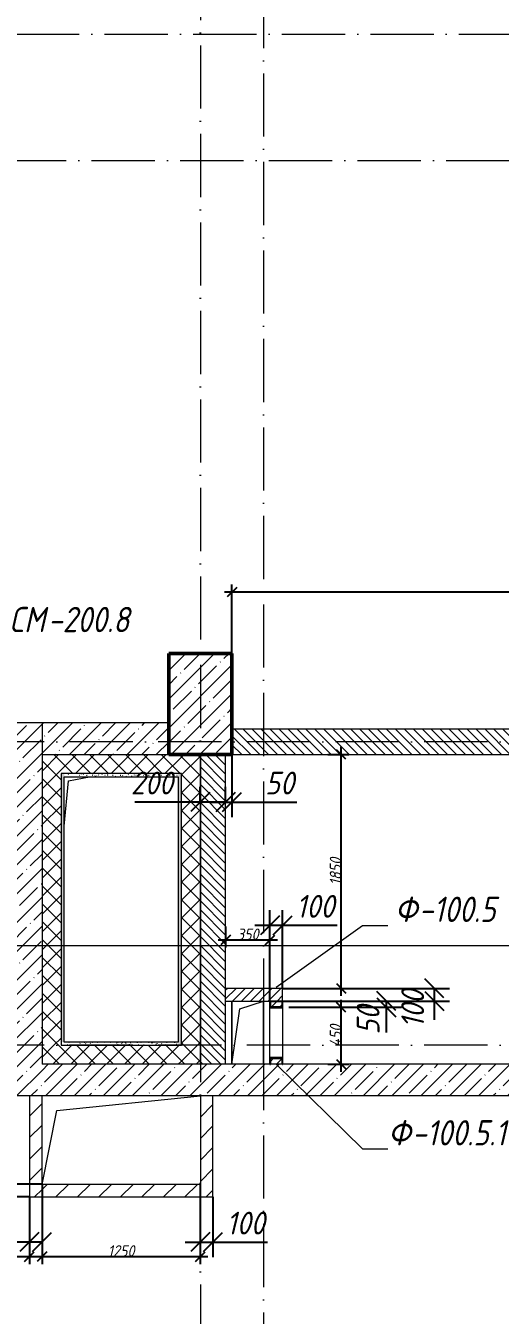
# Model space of a CAD drawing. Header units: millimetres. Extents: x -401725 to 250493, y 305116 to 802890.
# Drawn here: x -119379 to -115632, y 610162 to 620363 of the extents above; entities that cross this region are included whole.
import ezdxf

# ---------------------------------------------------------------- set-up
doc = ezdxf.new("R2010")
doc.units = ezdxf.units.MM
doc.linetypes.add('50_200_ШТРИХ_1Т_ш5_п1_п1_', pattern=[700, 500, -100, 0, -100])
for name, color, linetype, lineweight in [('A-____-____-DIMS', 7, 'Continuous', 9), ('A-FLOR-____-OTLN', 7, 'Continuous', 9), ('A-GENM-____-IDEN', 7, 'Continuous', 9), ('A-GENM-____-MCUT', 7, 'Continuous', 25), ('A-GENM-____-OTLN', 7, 'Continuous', 9), ('A-GENM-____-OTLN-1', 7, 'Continuous', 25), ('A-WALL-____-MCUT-3', 7, 'Continuous', 9), ('A-WALL-FNSH-MCUT-1', 7, 'Continuous', 9), ('S-COLS-____-MCUT', 7, 'Continuous', 50), ('S-COLS-____-OTLN', 7, 'Continuous', 9), ('S-GRID-____-OTLN-1', 7, '50_200_ШТРИХ_1Т_ш5_п1_п1_', 9)]:
    doc.layers.add(name, color=color, linetype=linetype, lineweight=lineweight)
for name, color, linetype, lineweight, true_color in [('A-WALL-____-MCUT-4', 7, 'Continuous', 13, 0x000000), ('A-WALL-____-MCUT-7', 7, 'Continuous', 9, 0x000000), ('A-WALL-____-PATT-2', 7, 'Continuous', 9, 0x787878), ('A-WALL-____-PATT-3', 9, 'Continuous', 9, 0x808080), ('A-WALL-____-PATT-4', 9, 'Continuous', 9, 0x808080), ('A-WALL-____-PATT-5', 7, 'Continuous', 9, 0x000000), ('A-WALL-____-PATT-7', 7, 'Continuous', 9, 0x000000), ('A-WALL-FNSH-MCUT-2', 7, 'Continuous', 13, 0x000000), ('A-WALL-FNSH-MCUT-3', 7, 'Continuous', 9, 0x000000), ('G-____-____-SYMB-2', 7, 'Continuous', 9, 0x000000), ('I-WALL-____-OTLN-2', 7, 'Continuous', 9, 0x000000)]:
    doc.layers.add(name, color=color, linetype=linetype, lineweight=lineweight, true_color=true_color)
doc.styles.add('ISOCPEUR_I_10', font='isocpeui.ttf', dxfattribs={"width": 0.9, "height": 180})
doc.styles.add('ISOCPEUR_I_2', font='isocpeui.ttf', dxfattribs={"width": 0.85, "height": 2.3})
doc.styles.add('ISOCPEUR_I_7', font='isocpeui.ttf', dxfattribs={"width": 0.9, "height": 90})
doc.dimstyles.new('ISO-1_8_0_9К_СРЕДНИЙ_Кладочные_2', dxfattribs={"dimscale": 304.8, "dimtxt": 89.638306, "dimasz": 0.246063, "dimexe": 0.19685, "dimexo": 0, "dimgap": 0, "dimtad": 1, "dimdec": 3, "dimrnd": 0.001, "dimdsep": 46, "dimtxsty": 'ISOCPEUR_I_7', "dimblk1": 'OBLIQUE', "dimblk2": 'OBLIQUE', "dimsah": 1, "dimcen": 0.09, "dimdle": 0.19685, "dimazin": 0, "dimtfac": 1, "dimtdec": 4, "dimtix": 1, "dimtmove": 1, "dimatfit": 3, "dimfxl": 1, "dimtvp": 1, "dimtolj": 1, "dimtzin": 0, "dimarcsym": 2})
doc.dimstyles.new('ISO-1_8_0_9К_СРЕДНИЙ_Кладочные_3', dxfattribs={"dimscale": 304.8, "dimtxt": 179.276612, "dimasz": 0.492126, "dimexe": 0.393701, "dimexo": 0, "dimgap": 0, "dimtad": 1, "dimdec": 3, "dimrnd": 0.001, "dimdsep": 46, "dimtxsty": 'ISOCPEUR_I_10', "dimblk1": 'OBLIQUE', "dimblk2": 'OBLIQUE', "dimsah": 1, "dimcen": 0.09, "dimdle": 0.393701, "dimazin": 0, "dimtfac": 1, "dimtdec": 4, "dimtix": 1, "dimtmove": 0, "dimatfit": 3, "dimfxl": 1, "dimtvp": 1, "dimtolj": 1, "dimtzin": 0, "dimarcsym": 2})
pattern_1 = [(135, (-175000.736, 544716.51), (-35.35534, -35.35534), [])]
pattern_2 = [(45, (-175000.736, 544716.51), (-35.35534, 35.35534), [])]
pattern_3 = [(0, (-175000.736, 544716.51), (81.28, 20.32), [3.353, -57.607, 3.353, -57.607, -325.12]), (0, (-175000.736, 544716.51), (81.28, 20.32), [-121.92, 3.353, -118.567, 3.353, -57.607, -142.24]), (0, (-175000.736, 544716.51), (81.28, 20.32), [-304.8, 3.353, -37.287, 3.353, -98.247]), (120, (-174970.256, 544726.67), (-58.237636, 60.230545), [3.353, -57.607, 3.353, -57.607, -325.12]), (120, (-174970.256, 544726.67), (-58.237636, 60.230545), [-121.92, 3.353, -118.567, 3.353, -57.607, -142.24]), (120, (-174970.256, 544726.67), (-58.237636, 60.230545), [-304.8, 3.353, -37.287, 3.353, -98.247]), (240, (-174960.096, 544767.31), (-23.042364, -80.550545), [3.353, -57.607, 3.353, -57.607, -325.12]), (240, (-174960.096, 544767.31), (-23.042364, -80.550545), [-121.92, 3.353, -118.567, 3.353, -57.607, -142.24]), (240, (-174960.096, 544767.31), (-23.042364, -80.550545), [-304.8, 3.353, -37.287, 3.353, -98.247])]
pattern_4 = [(45, (-175000.74, 544716.51), (-70.71068, 70.71068), []), (135, (-175000.74, 544716.51), (-70.71068, -70.71068), [])]
pattern_5 = [(45, (-175000.74, 544716.51), (-84.85281, 84.85281), [])]
pattern_6 = [(45, (-175000.74, 544716.51), (-114.04925, 114.04925), []), (45, (-174886.69, 544716.51), (-114.04925, 114.04925), [201.612, -40.322, 3.353, -36.97])]

# ---------------------------------------------------------------- blocks, each defined once
blk = doc.blocks.new('BSC_Колонна _Прямоугольная - 500х800-V117-АР1_Кладочный план 1 этажа в осях 1-64_Ю-ЯЯ')
at = {"layer": 'S-COLS-____-OTLN'}
h = blk.add_hatch(dxfattribs=at)
h.set_pattern_fill('FP_121', color=256, style=0, pattern_type=2)
h.set_pattern_definition([(225, (57000, 70281.04), (114.04925, -114.04925), []), (225, (56885.95, 70281.04), (114.04925, -114.04925), [201.613, -40.323, 3.353, -36.97])])
h.paths.add_polyline_path([(-250, 400), (-250, -400), (250, -400), (250, 400)], flags=0)
at = {"layer": 'S-COLS-____-MCUT'}
for p, q in [((250, 400), (-250, 400)), ((-250, 400), (-250, -400)), ((250, -400), (250, 400)), ((-250, -400), (250, -400))]:
    blk.add_line(p, q, dxfattribs=at)
blk = doc.blocks.new('154_Фахверк_СКБ_Швеллер - Тип_100_4010_1-28088705-АР1_Кладочный план 1 этажа в осях 1-64_Ю-ЯЯ')
at = {"layer": 'A-GENM-____-MCUT'}
for p, q in [((175, 50), (125, 50)), ((125, 50), (125, -50)), ((128, 47), (175, 47)), ((128, -47), (128, 47)), ((175, 47), (175, 50)), ((125, -50), (175, -50)), ((175, -47), (128, -47)), ((175, -50), (175, -47))]:
    blk.add_line(p, q, dxfattribs=at)
blk = doc.blocks.new('154_Фахверк_СКБ_Швеллер - Тип_100_4010-27789772-АР1_Кладочный план 1 этажа в осях 1-64_Ю-ЯЯ')
at = {"layer": 'A-GENM-____-MCUT'}
for p, q in [((175, 50), (125, 50)), ((125, 50), (125, -50)), ((128, 47), (175, 47)), ((128, -47), (128, 47)), ((175, 47), (175, 50)), ((125, -50), (175, -50)), ((175, -47), (128, -47)), ((175, -50), (175, -47))]:
    blk.add_line(p, q, dxfattribs=at)
blk = doc.blocks.new('AR_Отверстие прямоугольное _в плите_ - AR_Отверстие прямоугольное _в плите_-V201-АР1_Кладочный план 1 этажа в осях 1-64_Ю-ЯЯ')
at = {"layer": 'A-GENM-____-OTLN'}
for p, q in [((-125, 250), (-125, -250)), ((-63, 188), (125, 250)), ((125, -250), (125, 250)), ((-125, -250), (-63, 188))]:
    blk.add_line(p, q, dxfattribs=at)
blk = doc.blocks.new('AR_Отверстие прямоугольное _в плите_ - AR_Отверстие прямоугольное _в плите_-30552516-АР1_Кладочный план 1 этажа в осях 1-64_Ю-ЯЯ')
at = {"layer": 'A-GENM-____-OTLN'}
for p, q in [((-417, 1017), (-250, 1050)), ((-450, 658), (-417, 1017))]:
    blk.add_line(p, q, dxfattribs=at)
blk = doc.blocks.new('AR_Отверстие прямоугольное _в плите_ - AR_Отверстие прямоугольное _в плите_-30552779-АР1_Кладочный план 1 этажа в осях 1-64_Ю-ЯЯ')
at = {"layer": 'A-GENM-____-OTLN'}
for p, q in [((-508, 233), (625, 350)), ((-625, -350), (-508, 233))]:
    blk.add_line(p, q, dxfattribs=at)
blk = doc.blocks.new('_Oblique')
at = {"color": 0, "linetype": 'ByBlock', "lineweight": -2}
blk.add_line((-0.5, -0.5), (0.5, 0.5), dxfattribs=at)
blk = doc.blocks.new('*D12184')
at = {"layer": 'A-____-____-DIMS', "color": 0, "lineweight": -2, "transparency": 16777216}
for p, q in [((-117751, 615398), (-117751, 615942)), ((-112251, 615398), (-112251, 615942)), ((-112191, 615882), (-117811, 615882))]:
    blk.add_line(p, q, dxfattribs=at)
at = {"layer": 'Defpoints', "color": 0, "transparency": 16777216}
for p in [(-117751, 615882), (-117751, 615398), (-112251, 615398)]:
    blk.add_point(p, dxfattribs=at)
at = {"layer": 'A-____-____-DIMS', "color": 0, "lineweight": -2, "transparency": 16777216, "xscale": 75, "yscale": 75, "zscale": 75, "rotation": 180}
blk.add_blockref('_Oblique', (-117751, 615882), dxfattribs=at)
at = {"layer": 'A-____-____-DIMS', "color": 0, "lineweight": -2, "transparency": 16777216, "xscale": 75, "yscale": 75, "zscale": 75}
blk.add_blockref('_Oblique', (-112251, 615882), dxfattribs=at)
at = {"layer": 'A-____-____-DIMS', "color": 0, "transparency": 16777216, "insert": (-115001, 615927), "char_height": 90, "width": 546.1, "attachment_point": 5, "style": 'ISOCPEUR_I_7'}
blk.add_mtext('\\A1;5500', dxfattribs=at)
blk = doc.blocks.new('*D12569')
at = {"layer": 'A-____-____-DIMS', "color": 0, "lineweight": -2, "transparency": 16777216}
for p, q in [((-116888, 612088), (-116888, 612658)), ((-117301, 612598), (-116828, 612598)), ((-116994, 612148), (-116828, 612148))]:
    blk.add_line(p, q, dxfattribs=at)
at = {"layer": 'Defpoints', "color": 0, "transparency": 16777216}
for p in [(-117301, 612598), (-116888, 612598), (-116994, 612148)]:
    blk.add_point(p, dxfattribs=at)
at = {"layer": 'A-____-____-DIMS', "color": 0, "lineweight": -2, "transparency": 16777216, "xscale": 75, "yscale": 75, "zscale": 75}
for p, rotation in [((-116888, 612598), 90), ((-116888, 612148), 270)]:
    blk.add_blockref('_Oblique', p, dxfattribs=dict(at, rotation=rotation))
at = {"layer": 'A-____-____-DIMS', "color": 0, "transparency": 16777216, "insert": (-116933, 612373), "char_height": 90, "width": 426.13, "attachment_point": 5, "rotation": 90, "style": 'ISOCPEUR_I_7'}
blk.add_mtext('\\A1;450', dxfattribs=at)
blk = doc.blocks.new('*D12570')
at = {"layer": 'A-____-____-DIMS', "color": 0, "lineweight": -2, "transparency": 16777216}
for p, q in [((-117451, 612648), (-116412, 612648)), ((-116532, 612648), (-116532, 612478)), ((-117301, 612598), (-116412, 612598)), ((-116532, 612598), (-116532, 612398))]:
    blk.add_line(p, q, dxfattribs=at)
at = {"layer": 'Defpoints', "color": 0, "transparency": 16777216}
for p in [(-117451, 612648), (-116532, 612648), (-117301, 612598)]:
    blk.add_point(p, dxfattribs=at)
at = {"layer": 'A-____-____-DIMS', "color": 0, "lineweight": -2, "transparency": 16777216, "xscale": 150, "yscale": 150, "zscale": 150}
for p, rotation in [((-116532, 612648), 90), ((-116532, 612598), 270)]:
    blk.add_blockref('_Oblique', p, dxfattribs=dict(at, rotation=rotation))
at = {"layer": 'A-____-____-DIMS', "color": 0, "transparency": 16777216, "insert": (-116765, 612382), "char_height": 180, "width": 273.05, "attachment_point": 1, "rotation": 90, "line_spacing_factor": 1.149209, "style": 'ISOCPEUR_I_10'}
blk.add_mtext('\\A1;50', dxfattribs=at)
blk = doc.blocks.new('*D12571')
at = {"layer": 'A-____-____-DIMS', "color": 0, "lineweight": -2, "transparency": 16777216}
for p, q in [((-117351, 612748), (-116033, 612748)), ((-116153, 612748), (-116153, 612528)), ((-117451, 612648), (-116033, 612648)), ((-116153, 612648), (-116153, 612498))]:
    blk.add_line(p, q, dxfattribs=at)
at = {"layer": 'Defpoints', "color": 0, "transparency": 16777216}
for p in [(-117351, 612748), (-116153, 612748), (-117451, 612648)]:
    blk.add_point(p, dxfattribs=at)
at = {"layer": 'A-____-____-DIMS', "color": 0, "lineweight": -2, "transparency": 16777216, "xscale": 150, "yscale": 150, "zscale": 150}
for p, rotation in [((-116153, 612748), 90), ((-116153, 612648), 270)]:
    blk.add_blockref('_Oblique', p, dxfattribs=dict(at, rotation=rotation))
at = {"layer": 'A-____-____-DIMS', "color": 0, "transparency": 16777216, "insert": (-116413, 612433), "char_height": 180, "width": 368.21, "attachment_point": 1, "rotation": 90, "line_spacing_factor": 1.149209, "style": 'ISOCPEUR_I_10'}
blk.add_mtext('\\A1;100', dxfattribs=at)
blk = doc.blocks.new('*D12572')
at = {"layer": 'A-____-____-DIMS', "color": 0, "lineweight": -2, "transparency": 16777216}
for p, q in [((-116994, 614598), (-116828, 614598)), ((-116888, 612688), (-116888, 614658)), ((-117351, 612748), (-116828, 612748))]:
    blk.add_line(p, q, dxfattribs=at)
at = {"layer": 'Defpoints', "color": 0, "transparency": 16777216}
for p in [(-116994, 614598), (-116888, 614598), (-117351, 612748)]:
    blk.add_point(p, dxfattribs=at)
at = {"layer": 'A-____-____-DIMS', "color": 0, "lineweight": -2, "transparency": 16777216, "xscale": 75, "yscale": 75, "zscale": 75}
for p, rotation in [((-116888, 614598), 90), ((-116888, 612748), 270)]:
    blk.add_blockref('_Oblique', p, dxfattribs=dict(at, rotation=rotation))
at = {"layer": 'A-____-____-DIMS', "color": 0, "transparency": 16777216, "insert": (-116933, 613673), "char_height": 90, "width": 504.73, "attachment_point": 5, "rotation": 90, "style": 'ISOCPEUR_I_7'}
blk.add_mtext('\\A1;1850', dxfattribs=at)
blk = doc.blocks.new('*D12573')
at = {"layer": 'A-____-____-DIMS', "color": 0, "lineweight": -2, "transparency": 16777216}
for p, q in [((-118001, 614213), (-118001, 614342)), ((-117801, 614213), (-117801, 614342)), ((-118001, 614222), (-118518, 614222)), ((-117801, 614222), (-118121, 614222))]:
    blk.add_line(p, q, dxfattribs=at)
at = {"layer": 'Defpoints', "color": 0, "transparency": 16777216}
for p in [(-118001, 614213), (-117801, 614222), (-117801, 614213)]:
    blk.add_point(p, dxfattribs=at)
at = {"layer": 'A-____-____-DIMS', "color": 0, "lineweight": -2, "transparency": 16777216, "xscale": 150, "yscale": 150, "zscale": 150, "rotation": 180}
blk.add_blockref('_Oblique', (-118001, 614222), dxfattribs=at)
at = {"layer": 'A-____-____-DIMS', "color": 0, "lineweight": -2, "transparency": 16777216, "xscale": 150, "yscale": 150, "zscale": 150}
blk.add_blockref('_Oblique', (-117801, 614222), dxfattribs=at)
at = {"layer": 'A-____-____-DIMS', "color": 0, "transparency": 16777216, "insert": (-118550, 614462), "char_height": 180, "width": 409.58, "attachment_point": 1, "line_spacing_factor": 1.149209, "style": 'ISOCPEUR_I_10'}
blk.add_mtext('\\A1;200', dxfattribs=at)
blk = doc.blocks.new('*D12574')
at = {"layer": 'A-____-____-DIMS', "color": 0, "lineweight": -2, "transparency": 16777216}
for p, q in [((-117751, 614598), (-117751, 614102)), ((-117801, 614213), (-117801, 614342)), ((-117921, 614222), (-117751, 614222)), ((-117751, 614222), (-117239, 614222))]:
    blk.add_line(p, q, dxfattribs=at)
at = {"layer": 'Defpoints', "color": 0, "transparency": 16777216}
for p in [(-117751, 614598), (-117801, 614213), (-117751, 614222)]:
    blk.add_point(p, dxfattribs=at)
at = {"layer": 'A-____-____-DIMS', "color": 0, "lineweight": -2, "transparency": 16777216, "xscale": 150, "yscale": 150, "zscale": 150, "rotation": 180}
blk.add_blockref('_Oblique', (-117801, 614222), dxfattribs=at)
at = {"layer": 'A-____-____-DIMS', "color": 0, "lineweight": -2, "transparency": 16777216, "xscale": 150, "yscale": 150, "zscale": 150}
blk.add_blockref('_Oblique', (-117751, 614222), dxfattribs=at)
at = {"layer": 'A-____-____-DIMS', "color": 0, "transparency": 16777216, "insert": (-117489, 614462), "char_height": 180, "width": 273.05, "attachment_point": 1, "line_spacing_factor": 1.149209, "style": 'ISOCPEUR_I_10'}
blk.add_mtext('\\A1;50', dxfattribs=at)
blk = doc.blocks.new('*D12575')
at = {"layer": 'A-____-____-DIMS', "color": 0, "lineweight": -2, "transparency": 16777216}
for p, q in [((-117801, 613238), (-117801, 613071)), ((-117861, 613131), (-117391, 613131)), ((-117451, 612648), (-117451, 613191))]:
    blk.add_line(p, q, dxfattribs=at)
at = {"layer": 'Defpoints', "color": 0, "transparency": 16777216}
for p in [(-117801, 613238), (-117451, 613131), (-117451, 612648)]:
    blk.add_point(p, dxfattribs=at)
at = {"layer": 'A-____-____-DIMS', "color": 0, "lineweight": -2, "transparency": 16777216, "xscale": 75, "yscale": 75, "zscale": 75, "rotation": 180}
blk.add_blockref('_Oblique', (-117801, 613131), dxfattribs=at)
at = {"layer": 'A-____-____-DIMS', "color": 0, "lineweight": -2, "transparency": 16777216, "xscale": 75, "yscale": 75, "zscale": 75}
blk.add_blockref('_Oblique', (-117451, 613131), dxfattribs=at)
at = {"layer": 'A-____-____-DIMS', "color": 0, "transparency": 16777216, "insert": (-117626, 613176), "char_height": 90, "width": 409.58, "attachment_point": 5, "style": 'ISOCPEUR_I_7'}
blk.add_mtext('\\A1;350', dxfattribs=at)
blk = doc.blocks.new('*D12576')
at = {"layer": 'A-____-____-DIMS', "color": 0, "lineweight": -2, "transparency": 16777216}
for p, q in [((-117451, 612648), (-117451, 613367)), ((-117351, 612748), (-117351, 613367)), ((-117571, 613247), (-117351, 613247)), ((-117351, 613247), (-116920, 613247))]:
    blk.add_line(p, q, dxfattribs=at)
at = {"layer": 'Defpoints', "color": 0, "transparency": 16777216}
for p in [(-117351, 613247), (-117351, 612748), (-117451, 612648)]:
    blk.add_point(p, dxfattribs=at)
at = {"layer": 'A-____-____-DIMS', "color": 0, "lineweight": -2, "transparency": 16777216, "xscale": 150, "yscale": 150, "zscale": 150, "rotation": 180}
blk.add_blockref('_Oblique', (-117451, 613247), dxfattribs=at)
at = {"layer": 'A-____-____-DIMS', "color": 0, "lineweight": -2, "transparency": 16777216, "xscale": 150, "yscale": 150, "zscale": 150}
blk.add_blockref('_Oblique', (-117351, 613247), dxfattribs=at)
at = {"layer": 'A-____-____-DIMS', "color": 0, "transparency": 16777216, "insert": (-117245, 613487), "char_height": 180, "width": 368.21, "attachment_point": 1, "line_spacing_factor": 1.149209, "style": 'ISOCPEUR_I_10'}
blk.add_mtext('\\A1;100', dxfattribs=at)
blk = doc.blocks.new('*D12583')
at = {"layer": 'A-____-____-DIMS', "color": 0, "lineweight": -2, "transparency": 16777216}
for p, q in [((-122201, 611298), (-122201, 610566)), ((-119351, 611098), (-119351, 610566)), ((-122261, 610626), (-119291, 610626))]:
    blk.add_line(p, q, dxfattribs=at)
at = {"layer": 'Defpoints', "color": 0, "transparency": 16777216}
for p in [(-122201, 611298), (-119351, 611098), (-119351, 610626)]:
    blk.add_point(p, dxfattribs=at)
at = {"layer": 'A-____-____-DIMS', "color": 0, "lineweight": -2, "transparency": 16777216, "xscale": 75, "yscale": 75, "zscale": 75, "rotation": 180}
blk.add_blockref('_Oblique', (-122201, 610626), dxfattribs=at)
at = {"layer": 'A-____-____-DIMS', "color": 0, "lineweight": -2, "transparency": 16777216, "xscale": 75, "yscale": 75, "zscale": 75}
blk.add_blockref('_Oblique', (-119351, 610626), dxfattribs=at)
at = {"layer": 'A-____-____-DIMS', "color": 0, "transparency": 16777216, "insert": (-120776, 610671), "char_height": 90, "width": 546.1, "attachment_point": 5, "style": 'ISOCPEUR_I_7'}
blk.add_mtext('\\A1;2850', dxfattribs=at)
blk = doc.blocks.new('*D12584')
at = {"layer": 'A-____-____-DIMS', "color": 0, "lineweight": -2, "transparency": 16777216}
for p, q in [((-119251, 611198), (-119251, 610621)), ((-119351, 611098), (-119351, 610621)), ((-119351, 610741), (-119781, 610741)), ((-119251, 610741), (-119471, 610741))]:
    blk.add_line(p, q, dxfattribs=at)
at = {"layer": 'Defpoints', "color": 0, "transparency": 16777216}
for p in [(-119251, 611198), (-119351, 611098), (-119251, 610741)]:
    blk.add_point(p, dxfattribs=at)
at = {"layer": 'A-____-____-DIMS', "color": 0, "lineweight": -2, "transparency": 16777216, "xscale": 150, "yscale": 150, "zscale": 150, "rotation": 180}
blk.add_blockref('_Oblique', (-119351, 610741), dxfattribs=at)
at = {"layer": 'A-____-____-DIMS', "color": 0, "lineweight": -2, "transparency": 16777216, "xscale": 150, "yscale": 150, "zscale": 150}
blk.add_blockref('_Oblique', (-119251, 610741), dxfattribs=at)
at = {"layer": 'A-____-____-DIMS', "color": 0, "transparency": 16777216, "insert": (-119825, 610981), "char_height": 180, "width": 368.21, "attachment_point": 1, "line_spacing_factor": 1.149209, "style": 'ISOCPEUR_I_10'}
blk.add_mtext('\\A1;100', dxfattribs=at)
blk = doc.blocks.new('*D12585')
at = {"layer": 'A-____-____-DIMS', "color": 0, "lineweight": -2, "transparency": 16777216}
for p, q in [((-119251, 611198), (-119251, 610566)), ((-118001, 611198), (-118001, 610566)), ((-119311, 610626), (-117941, 610626))]:
    blk.add_line(p, q, dxfattribs=at)
at = {"layer": 'Defpoints', "color": 0, "transparency": 16777216}
for p in [(-119251, 611198), (-118001, 611198), (-118001, 610626)]:
    blk.add_point(p, dxfattribs=at)
at = {"layer": 'A-____-____-DIMS', "color": 0, "lineweight": -2, "transparency": 16777216, "xscale": 75, "yscale": 75, "zscale": 75, "rotation": 180}
blk.add_blockref('_Oblique', (-119251, 610626), dxfattribs=at)
at = {"layer": 'A-____-____-DIMS', "color": 0, "lineweight": -2, "transparency": 16777216, "xscale": 75, "yscale": 75, "zscale": 75}
blk.add_blockref('_Oblique', (-118001, 610626), dxfattribs=at)
at = {"layer": 'A-____-____-DIMS', "color": 0, "transparency": 16777216, "insert": (-118626, 610671), "char_height": 90, "width": 504.73, "attachment_point": 5, "style": 'ISOCPEUR_I_7'}
blk.add_mtext('\\A1;1250', dxfattribs=at)
blk = doc.blocks.new('*D12586')
at = {"layer": 'A-____-____-DIMS', "color": 0, "lineweight": -2, "transparency": 16777216}
for p, q in [((-118001, 611198), (-118001, 610621)), ((-117901, 611098), (-117901, 610621)), ((-118121, 610741), (-117901, 610741)), ((-117901, 610741), (-117470, 610741))]:
    blk.add_line(p, q, dxfattribs=at)
at = {"layer": 'Defpoints', "color": 0, "transparency": 16777216}
for p in [(-118001, 611198), (-117901, 611098), (-117901, 610741)]:
    blk.add_point(p, dxfattribs=at)
at = {"layer": 'A-____-____-DIMS', "color": 0, "lineweight": -2, "transparency": 16777216, "xscale": 150, "yscale": 150, "zscale": 150, "rotation": 180}
blk.add_blockref('_Oblique', (-118001, 610741), dxfattribs=at)
at = {"layer": 'A-____-____-DIMS', "color": 0, "lineweight": -2, "transparency": 16777216, "xscale": 150, "yscale": 150, "zscale": 150}
blk.add_blockref('_Oblique', (-117901, 610741), dxfattribs=at)
at = {"layer": 'A-____-____-DIMS', "color": 0, "transparency": 16777216, "insert": (-117795, 610981), "char_height": 180, "width": 368.21, "attachment_point": 1, "line_spacing_factor": 1.149209, "style": 'ISOCPEUR_I_10'}
blk.add_mtext('\\A1;100', dxfattribs=at)
blk = doc.blocks.new('*D12589')
at = {"layer": 'A-____-____-DIMS', "color": 0, "lineweight": -2, "transparency": 16777216}
for p, q in [((-119251, 611198), (-119874, 611198)), ((-119754, 611198), (-119754, 610978)), ((-119351, 611098), (-119874, 611098)), ((-119754, 611098), (-119754, 610928))]:
    blk.add_line(p, q, dxfattribs=at)
at = {"layer": 'Defpoints', "color": 0, "transparency": 16777216}
for p in [(-119754, 611198), (-119251, 611198), (-119351, 611098)]:
    blk.add_point(p, dxfattribs=at)
at = {"layer": 'A-____-____-DIMS', "color": 0, "lineweight": -2, "transparency": 16777216, "xscale": 150, "yscale": 150, "zscale": 150}
for p, rotation in [((-119754, 611198), 90), ((-119754, 611098), 270)]:
    blk.add_blockref('_Oblique', p, dxfattribs=dict(at, rotation=rotation))
at = {"layer": 'A-____-____-DIMS', "color": 0, "transparency": 16777216, "insert": (-120014, 610864), "char_height": 180, "width": 368.21, "attachment_point": 1, "rotation": 90, "line_spacing_factor": 1.149209, "style": 'ISOCPEUR_I_10'}
blk.add_mtext('\\A1;100', dxfattribs=at)
blk = doc.blocks.new('*D12590')
at = {"layer": 'A-____-____-DIMS', "color": 0, "lineweight": -2, "transparency": 16777216}
for p, q in [((-119779, 611138), (-119779, 611958)), ((-119885, 611898), (-119719, 611898)), ((-119251, 611198), (-119839, 611198))]:
    blk.add_line(p, q, dxfattribs=at)
at = {"layer": 'Defpoints', "color": 0, "transparency": 16777216}
for p in [(-119885, 611898), (-119779, 611898), (-119251, 611198)]:
    blk.add_point(p, dxfattribs=at)
at = {"layer": 'A-____-____-DIMS', "color": 0, "lineweight": -2, "transparency": 16777216, "xscale": 75, "yscale": 75, "zscale": 75}
for p, rotation in [((-119779, 611898), 90), ((-119779, 611198), 270)]:
    blk.add_blockref('_Oblique', p, dxfattribs=dict(at, rotation=rotation))
at = {"layer": 'A-____-____-DIMS', "color": 0, "transparency": 16777216, "insert": (-119824, 611548), "char_height": 90, "width": 409.58, "attachment_point": 5, "rotation": 90, "style": 'ISOCPEUR_I_7'}
blk.add_mtext('\\A1;700', dxfattribs=at)

msp = doc.modelspace()

# ---------------------------------------------------------------- hatches: boundary and pattern name
at = {"layer": 'A-WALL-____-PATT-2'}
h = msp.add_hatch(dxfattribs=at)
h.set_pattern_fill('FP_2', color=256, style=0, pattern_type=2)
h.set_pattern_definition(pattern_6)
h.paths.add_polyline_path([(-119250.7357, 611897.5526), (-119250.7357, 614847.5526), (-119500.7357, 614847.5526), (-119500.7357, 611897.5526), (-119340.1538, 611897.5526)], flags=0)
h = msp.add_hatch(dxfattribs=at)
h.set_pattern_fill('FP_2', color=256, style=0, pattern_type=2)
h.set_pattern_definition(pattern_6)
h.paths.add_polyline_path([(-119250.7357, 614597.5526), (-118250.7357, 614597.5526), (-118250.7357, 614847.5526), (-119250.7357, 614847.5526)], flags=0)
h = msp.add_hatch(dxfattribs=at)
h.set_pattern_fill('FP_1', color=256, style=0, pattern_type=2)
h.set_pattern_definition(pattern_4)
h.paths.add_polyline_path([(-119100.7357, 612297.5526), (-119100.7357, 614597.5526), (-119250.7357, 614597.5526), (-119250.7357, 612297.5526)], flags=0)
h = msp.add_hatch(dxfattribs=at)
h.set_pattern_fill('FP_1', color=256, style=0, pattern_type=2)
h.set_pattern_definition(pattern_4)
h.paths.add_polyline_path([(-118150.7357, 614447.5526), (-118150.7357, 614597.5526), (-119100.7357, 614597.5526), (-119100.7357, 614447.5526), (-118175.7357, 614447.5526)], flags=0)
h = msp.add_hatch(dxfattribs=at)
h.set_pattern_fill('FP_1', color=256, style=0, pattern_type=2)
h.set_pattern_definition(pattern_4)
h.paths.add_polyline_path([(-118150.7357, 612147.5526), (-118000.7357, 612147.5526), (-118000.7357, 614597.5526), (-118150.7357, 614597.5526), (-118150.7357, 612297.5526)], flags=0)
h = msp.add_hatch(dxfattribs=at)
h.set_pattern_fill('FP_1', color=256, style=0, pattern_type=2)
h.set_pattern_definition(pattern_4)
h.paths.add_polyline_path([(-118175.7357, 612147.5526), (-118150.7357, 612147.5526), (-118150.7357, 612297.5526), (-119250.7357, 612297.5526), (-119250.7357, 612147.5526), (-118456.4217, 612147.5526)], flags=0)
h = msp.add_hatch(dxfattribs=at)
h.set_pattern_fill('FP_2', color=256, style=0, pattern_type=2)
h.set_pattern_definition(pattern_6)
h.paths.add_polyline_path([(-112000.7357, 611897.5526), (-111750.7357, 611897.5526), (-111750.7357, 612147.5526), (-119250.7357, 612147.5526), (-119250.7357, 611897.5526), (-112003.7357, 611897.5526)], flags=0)
at = {"layer": 'A-WALL-____-PATT-3'}
h = msp.add_hatch(dxfattribs=at)
h.set_pattern_fill('FP_6', color=256, style=0, pattern_type=2)
h.set_pattern_definition(pattern_1)
h.paths.add_polyline_path([(-112250.7357, 614597.5526), (-112250.7357, 614797.5526), (-117750.7357, 614797.5526), (-117750.7357, 614597.5526), (-113154.0288, 614597.5526)], flags=0)
h = msp.add_hatch(dxfattribs=at)
h.set_pattern_fill('FP_6', color=256, style=0, pattern_type=2)
h.set_pattern_definition(pattern_1)
h.paths.add_polyline_path([(-118000.7357, 612147.5526), (-117800.7357, 612147.5526), (-117800.7357, 614597.5526), (-118000.7357, 614597.5526), (-118000.7357, 613242.865)], flags=0)
at = {"layer": 'A-WALL-____-PATT-4'}
h = msp.add_hatch(dxfattribs=at)
h.set_pattern_fill('FP_5', color=256, style=0, pattern_type=2)
h.set_pattern_definition(pattern_2)
h.paths.add_polyline_path([(-117350.7357, 612647.5526), (-117350.7357, 612747.5526), (-117800.7357, 612747.5526), (-117800.7357, 612647.5526), (-117353.7357, 612647.5526)], flags=0)
h = msp.add_hatch(dxfattribs=at)
h.set_pattern_fill('FP_5', color=256, style=0, pattern_type=2)
h.set_pattern_definition(pattern_2)
h.paths.add_polyline_path([(-117353.7357, 612147.5526), (-117353.7357, 612194.5526), (-117447.7357, 612194.5526), (-117447.7357, 612147.5526), (-117400.7357, 612147.5526)], flags=0)
h.paths.add_polyline_path([(-117444.7357, 612600.5526), (-117353.7357, 612600.5526), (-117353.7357, 612647.5526), (-117447.7357, 612647.5526), (-117447.7357, 612600.5526)], flags=0)
at = {"layer": 'A-WALL-____-PATT-5'}
h = msp.add_hatch(dxfattribs=at)
h.set_pattern_fill('FP_4', color=256, style=0, pattern_type=2)
h.set_pattern_definition(pattern_5)
h.paths.add_polyline_path([(-119350.7357, 611097.5526), (-119250.7357, 611097.5526), (-119250.7357, 611897.5526), (-119350.7357, 611897.5526), (-119350.7357, 611628.3799)], flags=0)
h = msp.add_hatch(dxfattribs=at)
h.set_pattern_fill('FP_4', color=256, style=0, pattern_type=2)
h.set_pattern_definition(pattern_5)
h.paths.add_polyline_path([(-118000.7357, 611197.5526), (-117900.7357, 611197.5526), (-117900.7357, 611897.5526), (-118000.7357, 611897.5526), (-118000.7357, 611628.3799)], flags=0)
h = msp.add_hatch(dxfattribs=at)
h.set_pattern_fill('FP_4', color=256, style=0, pattern_type=2)
h.set_pattern_definition(pattern_5)
h.paths.add_polyline_path([(-117900.7357, 611097.5526), (-117900.7357, 611197.5526), (-119250.7357, 611197.5526), (-119250.7357, 611097.5526), (-118456.4217, 611097.5526)], flags=0)
at = {"layer": 'A-WALL-____-PATT-7'}
h = msp.add_hatch(dxfattribs=at)
h.set_pattern_fill('FP_187', color=256, style=0, pattern_type=2)
h.set_pattern_definition(pattern_3)
h.paths.add_polyline_path([(-119100.7357, 612322.5526), (-119075.7357, 612322.5526), (-119075.7357, 614447.5526), (-119100.7357, 614447.5526), (-119100.7357, 613242.865)], flags=0)
h = msp.add_hatch(dxfattribs=at)
h.set_pattern_fill('FP_187', color=256, style=0, pattern_type=2)
h.set_pattern_definition(pattern_3)
h.paths.add_polyline_path([(-119075.7357, 614422.5526), (-118175.7357, 614422.5526), (-118175.7357, 614447.5526), (-119075.7357, 614447.5526)], flags=0)
h = msp.add_hatch(dxfattribs=at)
h.set_pattern_fill('FP_187', color=256, style=0, pattern_type=2)
h.set_pattern_definition(pattern_3)
h.paths.add_polyline_path([(-118175.7357, 612297.5526), (-118150.7357, 612297.5526), (-118150.7357, 614447.5526), (-118175.7357, 614447.5526), (-118175.7357, 612322.5526)], flags=0)
h = msp.add_hatch(dxfattribs=at)
h.set_pattern_fill('FP_187', color=256, style=0, pattern_type=2)
h.set_pattern_definition(pattern_3)
h.paths.add_polyline_path([(-118456.4217, 612297.5526), (-118175.7357, 612297.5526), (-118175.7357, 612322.5526), (-119100.7357, 612322.5526), (-119100.7357, 612297.5526)], flags=0)

# ---------------------------------------------------------------- linework, layer by layer
at = {"layer": 'A-FLOR-____-OTLN'}
for p, q in [((-117750.7357, 612147.5526), (-117750.7357, 612647.5526)), ((-117500.7357, 612647.5526), (-117500.7357, 612147.5526))]:
    msp.add_line(p, q, dxfattribs=at)
at = {"layer": 'A-GENM-____-IDEN'}
for p, q in [((-117400.7357, 612757.5526), (-116720.6523, 613246.1912)), ((-116720.6523, 613246.1912), (-116518.8122, 613246.1912)), ((-117400.7357, 612147.5526), (-116720.6523, 611478.3721)), ((-116720.6523, 611478.3721), (-116518.8122, 611478.3721))]:
    msp.add_line(p, q, dxfattribs=at)
at = {"layer": 'A-WALL-____-MCUT-3'}
for p, q in [((-118250.7357, 614847.5526), (-119500.7357, 614847.5526)), ((-119250.7357, 614847.5526), (-119250.7357, 612147.5526)), ((-119250.7357, 614597.5526), (-118250.7357, 614597.5526)), ((-117450.7357, 612147.5526), (-119250.7357, 612147.5526)), ((-117353.7357, 612147.5526), (-117447.7357, 612147.5526)), ((-112100.7357, 612147.5526), (-117350.7357, 612147.5526)), ((-111750.7357, 611897.5526), (-120700.7357, 611897.5526))]:
    msp.add_line(p, q, dxfattribs=at)
at = {"layer": 'A-WALL-____-MCUT-4'}
for p, q in [((-112250.7357, 614797.5526), (-117750.7357, 614797.5526)), ((-118000.7357, 614597.5526), (-118000.7357, 612147.5526)), ((-117800.7357, 612147.5526), (-117800.7357, 614597.5526)), ((-117750.7357, 614597.5526), (-112250.7357, 614597.5526))]:
    msp.add_line(p, q, dxfattribs=at)
at = {"layer": 'A-WALL-____-MCUT-7'}
for p, q in [((-118000.7357, 612147.5526), (-118000.7357, 614597.5526)), ((-119100.7357, 614447.5526), (-119100.7357, 612297.5526)), ((-118150.7357, 614447.5526), (-119100.7357, 614447.5526)), ((-118150.7357, 612297.5526), (-118150.7357, 614447.5526)), ((-119100.7357, 612297.5526), (-118150.7357, 612297.5526))]:
    msp.add_line(p, q, dxfattribs=at)
at = {"layer": 'A-WALL-FNSH-MCUT-1'}
for p, q in [((-117350.7357, 612747.5526), (-117800.7357, 612747.5526)), ((-117350.7357, 612647.5526), (-117350.7357, 612747.5526)), ((-117800.7357, 612647.5526), (-117450.7357, 612647.5526))]:
    msp.add_line(p, q, dxfattribs=at)
at = {"layer": 'A-WALL-FNSH-MCUT-2'}
for p, q in [((-119350.7357, 611897.5526), (-119350.7357, 611097.5526)), ((-119250.7357, 611197.5526), (-119250.7357, 611897.5526)), ((-118000.7357, 611897.5526), (-118000.7357, 611197.5526)), ((-117900.7357, 611097.5526), (-117900.7357, 611897.5526)), ((-118000.7357, 611197.5526), (-119250.7357, 611197.5526)), ((-119350.7357, 611097.5526), (-117900.7357, 611097.5526))]:
    msp.add_line(p, q, dxfattribs=at)
at = {"layer": 'A-WALL-FNSH-MCUT-3'}
for p, q in [((-119075.7357, 612322.5526), (-119075.7357, 614422.5526)), ((-119075.7357, 614422.5526), (-118175.7357, 614422.5526)), ((-118175.7357, 614422.5526), (-118175.7357, 612322.5526)), ((-118175.7357, 612322.5526), (-119075.7357, 612322.5526))]:
    msp.add_line(p, q, dxfattribs=at)
at = {"layer": 'G-____-____-SYMB-2'}
msp.add_line((-179984.5837, 613087.5526), (-70594.3281, 613087.5526), dxfattribs=at)
at = {"layer": 'I-WALL-____-OTLN-2'}
for p, q in [((-117450.7357, 612197.5526), (-117450.7357, 612597.5526)), ((-117350.7357, 612597.5526), (-117350.7357, 612197.5526))]:
    msp.add_line(p, q, dxfattribs=at)
at = {"layer": 'S-GRID-____-OTLN-1'}
for p, q in [((-118000.7357, 635609.362), (-118000.7357, 597608.0984)), ((-117500.7357, 635387.8745), (-117500.7357, 597746.784)), ((-125758.718, 620297.5526), (-70926.3291, 620297.5526)), ((-140563.2897, 619297.5526), (-70926.3291, 619297.5526)), ((-70926.3291, 614697.5526), (-125758.718, 614697.5526)), ((-70926.3291, 612297.5526), (-179669.5059, 612297.5526))]:
    msp.add_line(p, q, dxfattribs=at)

# ---------------------------------------------------------------- block references
at = {"layer": 'A-GENM-____-OTLN'}
for name, p in [('AR_Отверстие прямоугольное _в плите_ - AR_Отверстие прямоугольное _в плите_-30552516-АР1_Кладочный план 1 этажа в осях 1-64_Ю-ЯЯ', (-118625.7357, 613372.5526)), ('AR_Отверстие прямоугольное _в плите_ - AR_Отверстие прямоугольное _в плите_-V201-АР1_Кладочный план 1 этажа в осях 1-64_Ю-ЯЯ', (-117625.7357, 612397.5526)), ('AR_Отверстие прямоугольное _в плите_ - AR_Отверстие прямоугольное _в плите_-30552779-АР1_Кладочный план 1 этажа в осях 1-64_Ю-ЯЯ', (-118625.7357, 611547.5526))]:
    msp.add_blockref(name, p, dxfattribs=at)
at = {"layer": 'A-GENM-____-OTLN-1'}
for name, p, rotation in [('154_Фахверк_СКБ_Швеллер - Тип_100_4010-27789772-АР1_Кладочный план 1 этажа в осях 1-64_Ю-ЯЯ', (-117400.7357, 612472.5526), 90), ('154_Фахверк_СКБ_Швеллер - Тип_100_4010_1-28088705-АР1_Кладочный план 1 этажа в осях 1-64_Ю-ЯЯ', (-117400.7357, 612322.5526), 270)]:
    msp.add_blockref(name, p, dxfattribs=dict(at, rotation=rotation))
at = {"layer": 'S-COLS-____-OTLN', "rotation": 180}
msp.add_blockref('BSC_Колонна _Прямоугольная - 500х800-V117-АР1_Кладочный план 1 этажа в осях 1-64_Ю-ЯЯ', (-118000.7357, 614997.5526), dxfattribs=at)

# ---------------------------------------------------------------- texts
at = {"layer": 'A-GENM-____-IDEN', "char_height": 200, "attachment_point": 1, "style": 'ISOCPEUR_I_2'}
for s, insert, width in [('СМ', (-119508.1436, 615765.5583), 367.974562), ('-200.8', (-119204.5342, 615765.5583), 865.8225), ('\\fISOCPEUR|b0|i1|c204|p34|;\\W.9;Ф', (-116465.3689, 613473.3074), 230.886), ('-100.5', (-116274.8689, 613473.3074), 822.531375), ('\\fISOCPEUR|b0|i1|c204|p34|;\\W.9;Ф', (-116518.8122, 611705.4883), 230.886), ('-100.5.1', (-116328.3122, 611705.4883), 1010.12625)]:
    msp.add_mtext(s, dxfattribs=dict(at, insert=insert, width=width))

# ---------------------------------------------------------------- dimensions: what is measured, and where the dimension line sits
at = {"layer": 'A-____-____-DIMS'}
for base, p1, p2, override, picture, middle in [((-117750.7357, 615882.3301), (-112250.7357, 615397.5526), (-117750.7357, 615397.5526), {"dimpost": '<>', "dimfxl": 5500}, '*D12184', (-115000.7357, 615927.3301)), ((-117450.7357, 613131.4368), (-117800.7357, 613237.5028), (-117450.7357, 612647.5526), {"dimpost": '<>', "dimfxl": 685.960095}, '*D12575', (-117625.7357, 613176.4368)), ((-119350.7357, 610625.5086), (-122200.7357, 611297.5526), (-119350.7357, 611097.5526), {"dimpost": '<>', "dimfxl": 2857.008925}, '*D12583', (-120775.7357, 610670.5086)), ((-118000.7357, 610625.5086), (-119250.7357, 611197.5526), (-118000.7357, 611197.5526), {"dimpost": '<>', "dimfxl": 1250}, '*D12585', (-118625.7357, 610670.5086))]:
    dim = msp.add_linear_dim(base=base, p1=p1, p2=p2, dimstyle='ISO-1_8_0_9К_СРЕДНИЙ_Кладочные_2', override=override, dxfattribs=at)
    dim.commit()
    dim.dimension.update_dxf_attribs({"geometry": picture, "text_midpoint": middle})
for base, p1, p2, override, picture, middle in [((-117750.7357, 614221.9973), (-117800.7357, 614212.9012), (-117750.7357, 614597.5526), {"dimpost": '<>', "dimfxl": 387.887417}, '*D12574', (-117352.3195, 614221.9973)), ((-117800.7357, 614221.9973), (-118000.7357, 614212.9012), (-117800.7357, 614212.9012), {"dimpost": '<>', "dimfxl": 200}, '*D12573', (-118345.4901, 614221.9973)), ((-117350.7357, 613246.5988), (-117450.7357, 612647.5526), (-117350.7357, 612747.5526), {"dimpost": '<>', "dimfxl": 141.421356}, '*D12576', (-117060.4584, 613246.5988)), ((-119250.7357, 610740.6706), (-119350.7357, 611097.5526), (-119250.7357, 611197.5526), {"dimpost": '<>', "dimfxl": 141.421356}, '*D12584', (-119641.013, 610740.6706)), ((-117900.7357, 610740.6706), (-118000.7357, 611197.5526), (-117900.7357, 611097.5526), {"dimpost": '<>', "dimfxl": 141.421356}, '*D12586', (-117610.4584, 610740.6706))]:
    dim = msp.add_linear_dim(base=base, p1=p1, p2=p2, dimstyle='ISO-1_8_0_9К_СРЕДНИЙ_Кладочные_3', override=override, dxfattribs=at)
    dim.commit()
    dim.dimension.update_dxf_attribs({"geometry": picture, "text_midpoint": middle, "dimtype": 160})
for base, p1, p2, override, picture, middle in [((-116888.1173, 614597.5526), (-117350.7357, 612747.5526), (-116994.1833, 614597.5526), {"dimpost": '<>', "dimfxl": 1884.046075}, '*D12572', (-116933.1173, 613672.5526)), ((-116888.1173, 612597.5526), (-116994.1833, 612147.5526), (-117300.7357, 612597.5526), {"dimpost": '<>', "dimfxl": 544.494602}, '*D12569', (-116933.1173, 612372.5526)), ((-119778.6899, 611897.5526), (-119250.7357, 611197.5526), (-119884.7559, 611897.5526), {"dimpost": '<>', "dimfxl": 944.447794}, '*D12590', (-119824.2695, 611547.5526))]:
    dim = msp.add_linear_dim(base=base, p1=p1, p2=p2, angle=90, dimstyle='ISO-1_8_0_9К_СРЕДНИЙ_Кладочные_2', override=override, dxfattribs=at)
    dim.commit()
    dim.dimension.update_dxf_attribs({"geometry": picture, "text_midpoint": middle})
for base, p1, p2, override, picture, middle in [((-116152.5156, 612747.5526), (-117450.7357, 612647.5526), (-117350.7357, 612747.5526), {"dimpost": '<>', "dimfxl": 141.421356}, '*D12571', (-116292.7929, 612497.5526)), ((-116531.5303, 612647.5526), (-117300.7357, 612597.5526), (-117450.7357, 612647.5526), {"dimpost": '<>', "dimfxl": 158.113883}, '*D12570', (-116644.869, 612398.1093)), ((-119753.5747, 611197.5526), (-119350.7357, 611097.5526), (-119250.7357, 611197.5526), {"dimpost": '<>', "dimfxl": 141.421356}, '*D12589', (-119893.8519, 610927.8558))]:
    dim = msp.add_linear_dim(base=base, p1=p1, p2=p2, angle=90, dimstyle='ISO-1_8_0_9К_СРЕДНИЙ_Кладочные_3', override=override, dxfattribs=at)
    dim.commit()
    dim.dimension.update_dxf_attribs({"geometry": picture, "text_midpoint": middle, "dimtype": 160, "text_rotation": 90})

doc.saveas('drawing.dxf')
